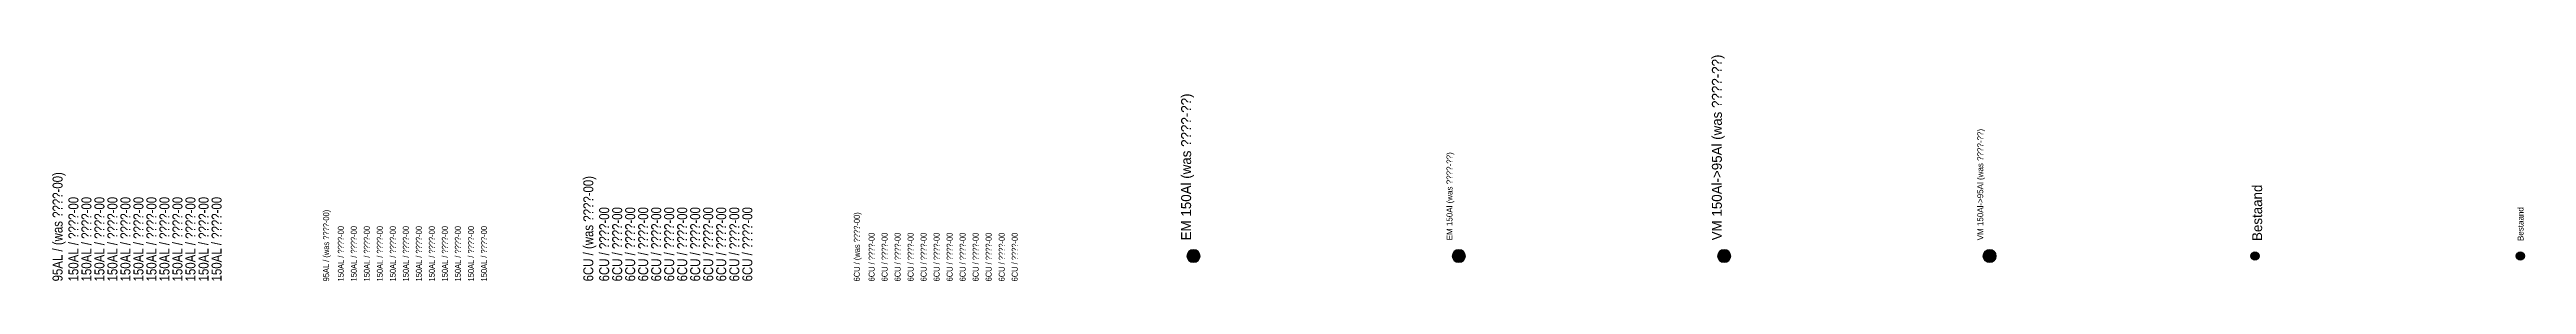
# Model space of a CAD drawing. Extents: x -6 to 180, y -2 to 16.
import ezdxf
from ezdxf.enums import TextEntityAlignment as Align

# ---------------------------------------------------------------- set-up
doc = ezdxf.new("R2018")
doc.units = 0
doc.header["$MEASUREMENT"] = 0
doc.linetypes.add('DASHED', pattern=[0.75, 0.5, -0.25])
for name, color, linetype, lineweight in [('01 - Bestaande kabel', 125, 'Continuous', 0), ('Aansluiting LS K01', 120, 'DASHED', 0), ('Aansluiting LS K02', 52, 'DASHED', 0), ('Aansluiting LS K03', 5, 'DASHED', 0), ('Aansluiting LS K06', 30, 'DASHED', 0), ('Aansluiting LS K07', 252, 'DASHED', 0), ('Aansluiting LS K08', 244, 'DASHED', 0), ('Aansluiting LS K09', 104, 'DASHED', 0), ('Aansluiting LS K10', 1, 'DASHED', 0), ('Aansluiting LS K11', 190, 'DASHED', 0), ('Aansluiting LS K12', 201, 'DASHED', 0), ('Knooppunt LS AM', 7, 'Continuous', 0)]:
    doc.layers.add(name, color=color, linetype=linetype, lineweight=lineweight)
doc.layers.add('01 - Station', color=7, linetype='Continuous')
doc.layers.add('Aansluiting LS K04', color=3, linetype='DASHED', lineweight=0, true_color=0x00f000)
doc.layers.add('Aansluiting LS K05', color=6, linetype='DASHED', lineweight=0, true_color=0xeb00eb)
doc.styles.add('TECHBASE_ARIAL_NOVA_LIGHT', font='ArialNova-Light.ttf')

# ---------------------------------------------------------------- blocks, each defined once
blk = doc.blocks.new('TB_NIEUWE MOF__40955691265E_B54C1F3F_ANL1_TEXT1_H075')
h = blk.add_hatch(color=0)
h.dxf.hatch_style = 1
edge = h.paths.add_edge_path()
edge.add_arc((0, 0), 0.5, 0, 360)
at = {"layer": 'Knooppunt LS AM'}
blk.add_circle((0, 0), 0.5, dxfattribs=at)
at = {"style": 'TECHBASE_ARIAL_NOVA_LIGHT'}
blk.add_attdef('MOF_TEKST', text='', height=0.75, dxfattribs=at).set_placement((1.18, 0.93), align=Align.TOP_LEFT)
blk = doc.blocks.new('TB_NIEUWE MOF__40955691265E_B54C1F3F_ANL1_TEXT1_H045')
h = blk.add_hatch(color=0)
h.dxf.hatch_style = 1
edge = h.paths.add_edge_path()
edge.add_arc((0, 0), 0.5, 0, 360)
at = {"layer": 'Knooppunt LS AM'}
blk.add_circle((0, 0), 0.5, dxfattribs=at)
at = {"style": 'TECHBASE_ARIAL_NOVA_LIGHT'}
blk.add_attdef('MOF_TEKST', text='', height=0.45, dxfattribs=at).set_placement((1.18, 0.93), align=Align.TOP_LEFT)
blk = doc.blocks.new('TB_MOF bestaand-nieuw__40955691265E_0B312397_ANL1_TEXT1_H075')
h = blk.add_hatch(color=0)
h.dxf.hatch_style = 1
h.paths.add_polyline_path([(0, 0.5), (0, -0.5, 0.414214), (0.5, 0, 0.414214)])
at = {"layer": '01 - Bestaande kabel'}
h = blk.add_hatch(color=256, dxfattribs=at)
h.dxf.hatch_style = 1
h.paths.add_polyline_path([(-0.5, 0, 0.414214), (0, -0.5), (0, 0.5, 0.414214)])
blk.add_lwpolyline([(0, 0.5), (0, -0.5)], dxfattribs=at)
at = {"layer": '01 - Station'}
blk.add_lwpolyline([(0, 0.5), (0, -0.5)], dxfattribs=at)
at = {"layer": 'Knooppunt LS AM'}
blk.add_circle((0, 0), 0.5, dxfattribs=at)
at = {"style": 'TECHBASE_ARIAL_NOVA_LIGHT'}
blk.add_attdef('MOF_TEKST', text='', height=0.75, dxfattribs=at).set_placement((1.18, 0.93), align=Align.TOP_LEFT)
blk = doc.blocks.new('TB_MOF bestaand-nieuw__40955691265E_0B312397_ANL1_TEXT1_H045')
h = blk.add_hatch(color=0)
h.dxf.hatch_style = 1
h.paths.add_polyline_path([(0, 0.5), (0, -0.5, 0.414214), (0.5, 0, 0.414214)])
at = {"layer": '01 - Bestaande kabel'}
h = blk.add_hatch(color=256, dxfattribs=at)
h.dxf.hatch_style = 1
h.paths.add_polyline_path([(-0.5, 0, 0.414214), (0, -0.5), (0, 0.5, 0.414214)])
blk.add_lwpolyline([(0, 0.5), (0, -0.5)], dxfattribs=at)
at = {"layer": '01 - Station'}
blk.add_lwpolyline([(0, 0.5), (0, -0.5)], dxfattribs=at)
at = {"layer": 'Knooppunt LS AM'}
blk.add_circle((0, 0), 0.5, dxfattribs=at)
at = {"style": 'TECHBASE_ARIAL_NOVA_LIGHT'}
blk.add_attdef('MOF_TEKST', text='', height=0.45, dxfattribs=at).set_placement((1.18, 0.93), align=Align.TOP_LEFT)
blk = doc.blocks.new('TB_BESTAANDE MOF__40955691265E_17C99F20_ANL1_BLACK_CONT7_1_TEXT1_H075')
at = {"layer": '01 - Bestaande kabel', "transparency": 33554687}
h = blk.add_hatch(color=256, dxfattribs=at)
h.dxf.hatch_style = 1
edge = h.paths.add_edge_path()
edge.add_arc((0, 0), 0.305, 0, 360)
at = {"color": 7, "linetype": 'Continuous'}
blk.add_circle((0, 0), 0.305, dxfattribs=at)
at = {"color": 7, "style": 'TECHBASE_ARIAL_NOVA_LIGHT'}
blk.add_attdef('MOF_TEKST', text='', height=0.75, dxfattribs=at).set_placement((1.13, 0.21), align=Align.TOP_LEFT)
blk = doc.blocks.new('TB_BESTAANDE MOF__40955691265E_17C99F20_ANL1_BLACK_CONT7_1_TEXT1_H045')
at = {"layer": '01 - Bestaande kabel', "transparency": 33554687}
h = blk.add_hatch(color=256, dxfattribs=at)
h.dxf.hatch_style = 1
edge = h.paths.add_edge_path()
edge.add_arc((0, 0), 0.305, 0, 360)
at = {"color": 7, "linetype": 'Continuous'}
blk.add_circle((0, 0), 0.305, dxfattribs=at)
at = {"color": 7, "style": 'TECHBASE_ARIAL_NOVA_LIGHT'}
blk.add_attdef('MOF_TEKST', text='', height=0.45, dxfattribs=at).set_placement((1.13, 0.21), align=Align.TOP_LEFT)

msp = doc.modelspace()

# ---------------------------------------------------------------- block references
ref = msp.add_blockref('TB_MOF bestaand-nieuw__40955691265E_0B312397_ANL1_TEXT1_H075', (120, 0), dxfattribs=dict(rotation=90))
lines = msp.add_mtext('VM 150Al->95Al (was ????-??)', dxfattribs={"insert": (119.07, 1.18), "char_height": 0.75, "attachment_point": 1, "rotation": 90, "style": 'TECHBASE_ARIAL_NOVA_LIGHT', "bg_fill": 3, "box_fill_scale": 1.5, "bg_fill_color": 256, "bg_fill_transparency": 0})
ref.add_attrib('MOF_TEKST', '', (119.07, 1.18)).embed_mtext(lines)
ref = msp.add_blockref('TB_NIEUWE MOF__40955691265E_B54C1F3F_ANL1_TEXT1_H075', (80, 0), dxfattribs=dict(rotation=90))
lines = msp.add_mtext('EM 150Al (was ????-??)', dxfattribs={"insert": (79.07, 1.18), "char_height": 0.75, "attachment_point": 1, "rotation": 90, "style": 'TECHBASE_ARIAL_NOVA_LIGHT', "bg_fill": 3, "box_fill_scale": 1.5, "bg_fill_color": 256, "bg_fill_transparency": 0})
ref.add_attrib('MOF_TEKST', '', (79.07, 1.18)).embed_mtext(lines)
ref = msp.add_blockref('TB_MOF bestaand-nieuw__40955691265E_0B312397_ANL1_TEXT1_H045', (140, 0), dxfattribs=dict(rotation=90))
lines = msp.add_mtext('VM 150Al->95Al (was ????-??)', dxfattribs={"insert": (139.07, 1.18), "char_height": 0.45, "attachment_point": 1, "rotation": 90, "style": 'TECHBASE_ARIAL_NOVA_LIGHT', "bg_fill": 3, "box_fill_scale": 1.5, "bg_fill_color": 256, "bg_fill_transparency": 0})
ref.add_attrib('MOF_TEKST', '', (139.07, 1.18)).embed_mtext(lines)
ref = msp.add_blockref('TB_NIEUWE MOF__40955691265E_B54C1F3F_ANL1_TEXT1_H045', (100, 0), dxfattribs=dict(rotation=90))
lines = msp.add_mtext('EM 150Al (was ????-??)', dxfattribs={"insert": (99.07, 1.18), "char_height": 0.45, "attachment_point": 1, "rotation": 90, "style": 'TECHBASE_ARIAL_NOVA_LIGHT', "bg_fill": 3, "box_fill_scale": 1.5, "bg_fill_color": 256, "bg_fill_transparency": 0})
ref.add_attrib('MOF_TEKST', '', (99.07, 1.18)).embed_mtext(lines)
ref = msp.add_blockref('TB_BESTAANDE MOF__40955691265E_17C99F20_ANL1_BLACK_CONT7_1_TEXT1_H075', (160, 0), dxfattribs=dict(rotation=90))
lines = msp.add_mtext('Bestaand', dxfattribs={"color": 7, "insert": (159.79, 1.13), "char_height": 0.75, "attachment_point": 1, "rotation": 90, "style": 'TECHBASE_ARIAL_NOVA_LIGHT', "bg_fill": 3, "box_fill_scale": 1.5, "bg_fill_color": 256, "bg_fill_transparency": 0})
ref.add_attrib('MOF_TEKST', '', (159.79, 1.13)).embed_mtext(lines)
ref = msp.add_blockref('TB_BESTAANDE MOF__40955691265E_17C99F20_ANL1_BLACK_CONT7_1_TEXT1_H045', (180, 0), dxfattribs=dict(rotation=90))
lines = msp.add_mtext('Bestaand', dxfattribs={"color": 7, "insert": (179.79, 1.13), "char_height": 0.45, "attachment_point": 1, "rotation": 90, "style": 'TECHBASE_ARIAL_NOVA_LIGHT', "bg_fill": 3, "box_fill_scale": 1.5, "bg_fill_color": 256, "bg_fill_transparency": 0})
ref.add_attrib('MOF_TEKST', '', (179.79, 1.13)).embed_mtext(lines)

# ---------------------------------------------------------------- texts
at = {"layer": '01 - Bestaande kabel', "attachment_point": 7, "rotation": 90, "style": 'TECHBASE_ARIAL_NOVA_LIGHT', "bg_fill": 3, "box_fill_scale": 1.3, "bg_fill_color": 7, "bg_fill_true_color": 16777215, "bg_fill_transparency": 0}
for s, insert, char_height, width in [('{95AL / (was ????-00)}', (-5.01, -1.91), 0.75, 10.7), ('{6CU / (was ????-00)}', (34.99, -1.91), 0.75, 10.7), ('{95AL / (was ????-00)}', (14.99, -1.91), 0.45, 6.8), ('{6CU / (was ????-00)}', (54.99, -1.91), 0.45, 6.8)]:
    msp.add_mtext(s, dxfattribs=dict(at, insert=insert, char_height=char_height, width=width))

# ---------------------------------------------------------------- next in the draw order: texts
at = {"layer": 'Aansluiting LS K01', "attachment_point": 7, "rotation": 90, "style": 'TECHBASE_ARIAL_NOVA_LIGHT', "bg_fill": 3, "box_fill_scale": 1.3, "bg_fill_color": 7, "bg_fill_true_color": 16777215, "bg_fill_transparency": 0}
for s, insert, char_height, width in [('{150AL / ????-00}', (-4.03, -1.91), 0.75, 7.7), ('{6CU / ????-00}', (35.97, -1.91), 0.75, 7.7), ('{150AL / ????-00}', (15.97, -1.91), 0.45, 4.8), ('{6CU / ????-00}', (55.97, -1.91), 0.45, 4.8)]:
    msp.add_mtext(s, dxfattribs=dict(at, insert=insert, char_height=char_height, width=width))

# ---------------------------------------------------------------- next in the draw order: texts
at = {"layer": 'Aansluiting LS K02', "attachment_point": 7, "rotation": 90, "style": 'TECHBASE_ARIAL_NOVA_LIGHT', "bg_fill": 3, "box_fill_scale": 1.3, "bg_fill_color": 7, "bg_fill_true_color": 16777215, "bg_fill_transparency": 0}
for s, insert, char_height, width in [('{150AL / ????-00}', (-3.05, -1.91), 0.75, 7.7), ('{6CU / ????-00}', (36.95, -1.91), 0.75, 7.7), ('{150AL / ????-00}', (16.95, -1.91), 0.45, 4.8), ('{6CU / ????-00}', (56.95, -1.91), 0.45, 4.8)]:
    msp.add_mtext(s, dxfattribs=dict(at, insert=insert, char_height=char_height, width=width))

# ---------------------------------------------------------------- next in the draw order: texts
at = {"layer": 'Aansluiting LS K03', "attachment_point": 7, "rotation": 90, "style": 'TECHBASE_ARIAL_NOVA_LIGHT', "bg_fill": 3, "box_fill_scale": 1.3, "bg_fill_color": 7, "bg_fill_true_color": 16777215, "bg_fill_transparency": 0}
for s, insert, char_height, width in [('{150AL / ????-00}', (-2.07, -1.91), 0.75, 7.7), ('{6CU / ????-00}', (37.93, -1.91), 0.75, 7.7), ('{150AL / ????-00}', (17.93, -1.91), 0.45, 4.8), ('{6CU / ????-00}', (57.93, -1.91), 0.45, 4.8)]:
    msp.add_mtext(s, dxfattribs=dict(at, insert=insert, char_height=char_height, width=width))

# ---------------------------------------------------------------- next in the draw order: texts
at = {"layer": 'Aansluiting LS K04', "attachment_point": 7, "rotation": 90, "style": 'TECHBASE_ARIAL_NOVA_LIGHT', "bg_fill": 3, "box_fill_scale": 1.3, "bg_fill_color": 7, "bg_fill_true_color": 16777215, "bg_fill_transparency": 0}
for s, insert, char_height, width in [('{150AL / ????-00}', (-1.09, -1.91), 0.75, 7.7), ('{6CU / ????-00}', (38.91, -1.91), 0.75, 7.7), ('{150AL / ????-00}', (18.91, -1.91), 0.45, 4.8), ('{6CU / ????-00}', (58.91, -1.91), 0.45, 4.8)]:
    msp.add_mtext(s, dxfattribs=dict(at, insert=insert, char_height=char_height, width=width))

# ---------------------------------------------------------------- next in the draw order: texts
at = {"layer": 'Aansluiting LS K05', "attachment_point": 7, "rotation": 90, "style": 'TECHBASE_ARIAL_NOVA_LIGHT', "bg_fill": 3, "box_fill_scale": 1.3, "bg_fill_color": 7, "bg_fill_true_color": 16777215, "bg_fill_transparency": 0}
for s, insert, char_height, width in [('{150AL / ????-00}', (-0.11, -1.91), 0.75, 7.7), ('{6CU / ????-00}', (39.89, -1.91), 0.75, 7.7), ('{150AL / ????-00}', (19.89, -1.91), 0.45, 4.8), ('{6CU / ????-00}', (59.89, -1.91), 0.45, 4.8)]:
    msp.add_mtext(s, dxfattribs=dict(at, insert=insert, char_height=char_height, width=width))

# ---------------------------------------------------------------- next in the draw order: texts
at = {"layer": 'Aansluiting LS K06', "attachment_point": 7, "rotation": 90, "style": 'TECHBASE_ARIAL_NOVA_LIGHT', "bg_fill": 3, "box_fill_scale": 1.3, "bg_fill_color": 7, "bg_fill_true_color": 16777215, "bg_fill_transparency": 0}
for s, insert, char_height, width in [('{150AL / ????-00}', (0.87, -1.91), 0.75, 7.7), ('{6CU / ????-00}', (40.87, -1.91), 0.75, 7.7), ('{150AL / ????-00}', (20.87, -1.91), 0.45, 4.8), ('{6CU / ????-00}', (60.87, -1.91), 0.45, 4.8)]:
    msp.add_mtext(s, dxfattribs=dict(at, insert=insert, char_height=char_height, width=width))

# ---------------------------------------------------------------- next in the draw order: texts
at = {"layer": 'Aansluiting LS K07', "attachment_point": 7, "rotation": 90, "style": 'TECHBASE_ARIAL_NOVA_LIGHT', "bg_fill": 3, "box_fill_scale": 1.3, "bg_fill_color": 7, "bg_fill_true_color": 16777215, "bg_fill_transparency": 0}
for s, insert, char_height, width in [('{150AL / ????-00}', (1.85, -1.91), 0.75, 7.7), ('{6CU / ????-00}', (41.85, -1.91), 0.75, 7.7), ('{150AL / ????-00}', (21.85, -1.91), 0.45, 4.8), ('{6CU / ????-00}', (61.85, -1.91), 0.45, 4.8)]:
    msp.add_mtext(s, dxfattribs=dict(at, insert=insert, char_height=char_height, width=width))

# ---------------------------------------------------------------- next in the draw order: texts
at = {"layer": 'Aansluiting LS K08', "attachment_point": 7, "rotation": 90, "style": 'TECHBASE_ARIAL_NOVA_LIGHT', "bg_fill": 3, "box_fill_scale": 1.3, "bg_fill_color": 7, "bg_fill_true_color": 16777215, "bg_fill_transparency": 0}
for s, insert, char_height, width in [('{150AL / ????-00}', (2.83, -1.91), 0.75, 7.7), ('{6CU / ????-00}', (42.83, -1.91), 0.75, 7.7), ('{150AL / ????-00}', (22.83, -1.91), 0.45, 4.8), ('{6CU / ????-00}', (62.83, -1.91), 0.45, 4.8)]:
    msp.add_mtext(s, dxfattribs=dict(at, insert=insert, char_height=char_height, width=width))

# ---------------------------------------------------------------- next in the draw order: texts
at = {"layer": 'Aansluiting LS K09', "attachment_point": 7, "rotation": 90, "style": 'TECHBASE_ARIAL_NOVA_LIGHT', "bg_fill": 3, "box_fill_scale": 1.3, "bg_fill_color": 7, "bg_fill_true_color": 16777215, "bg_fill_transparency": 0}
for s, insert, char_height, width in [('{150AL / ????-00}', (3.81, -1.91), 0.75, 7.7), ('{6CU / ????-00}', (43.81, -1.91), 0.75, 7.7), ('{150AL / ????-00}', (23.81, -1.91), 0.45, 4.8), ('{6CU / ????-00}', (63.81, -1.91), 0.45, 4.8)]:
    msp.add_mtext(s, dxfattribs=dict(at, insert=insert, char_height=char_height, width=width))

# ---------------------------------------------------------------- next in the draw order: texts
at = {"layer": 'Aansluiting LS K10', "attachment_point": 7, "rotation": 90, "style": 'TECHBASE_ARIAL_NOVA_LIGHT', "bg_fill": 3, "box_fill_scale": 1.3, "bg_fill_color": 7, "bg_fill_true_color": 16777215, "bg_fill_transparency": 0}
for s, insert, char_height, width in [('{150AL / ????-00}', (4.79, -1.91), 0.75, 7.7), ('{6CU / ????-00}', (44.79, -1.91), 0.75, 7.7), ('{150AL / ????-00}', (24.79, -1.91), 0.45, 4.8), ('{6CU / ????-00}', (64.79, -1.91), 0.45, 4.8)]:
    msp.add_mtext(s, dxfattribs=dict(at, insert=insert, char_height=char_height, width=width))

# ---------------------------------------------------------------- next in the draw order: texts
at = {"layer": 'Aansluiting LS K11', "attachment_point": 7, "rotation": 90, "style": 'TECHBASE_ARIAL_NOVA_LIGHT', "bg_fill": 3, "box_fill_scale": 1.3, "bg_fill_color": 7, "bg_fill_true_color": 16777215, "bg_fill_transparency": 0}
for s, insert, char_height, width in [('{150AL / ????-00}', (5.78, -1.91), 0.75, 7.7), ('{6CU / ????-00}', (45.78, -1.91), 0.75, 7.7), ('{150AL / ????-00}', (25.78, -1.91), 0.45, 4.8), ('{6CU / ????-00}', (65.78, -1.91), 0.45, 4.8)]:
    msp.add_mtext(s, dxfattribs=dict(at, insert=insert, char_height=char_height, width=width))

# ---------------------------------------------------------------- next in the draw order: texts
at = {"layer": 'Aansluiting LS K12', "attachment_point": 7, "rotation": 90, "style": 'TECHBASE_ARIAL_NOVA_LIGHT', "bg_fill": 3, "box_fill_scale": 1.3, "bg_fill_color": 7, "bg_fill_true_color": 16777215, "bg_fill_transparency": 0}
for s, insert, char_height, width in [('{150AL / ????-00}', (6.76, -1.91), 0.75, 7.7), ('{6CU / ????-00}', (46.76, -1.91), 0.75, 7.7), ('{150AL / ????-00}', (26.76, -1.91), 0.45, 4.8), ('{6CU / ????-00}', (66.76, -1.91), 0.45, 4.8)]:
    msp.add_mtext(s, dxfattribs=dict(at, insert=insert, char_height=char_height, width=width))

doc.saveas('drawing.dxf')
